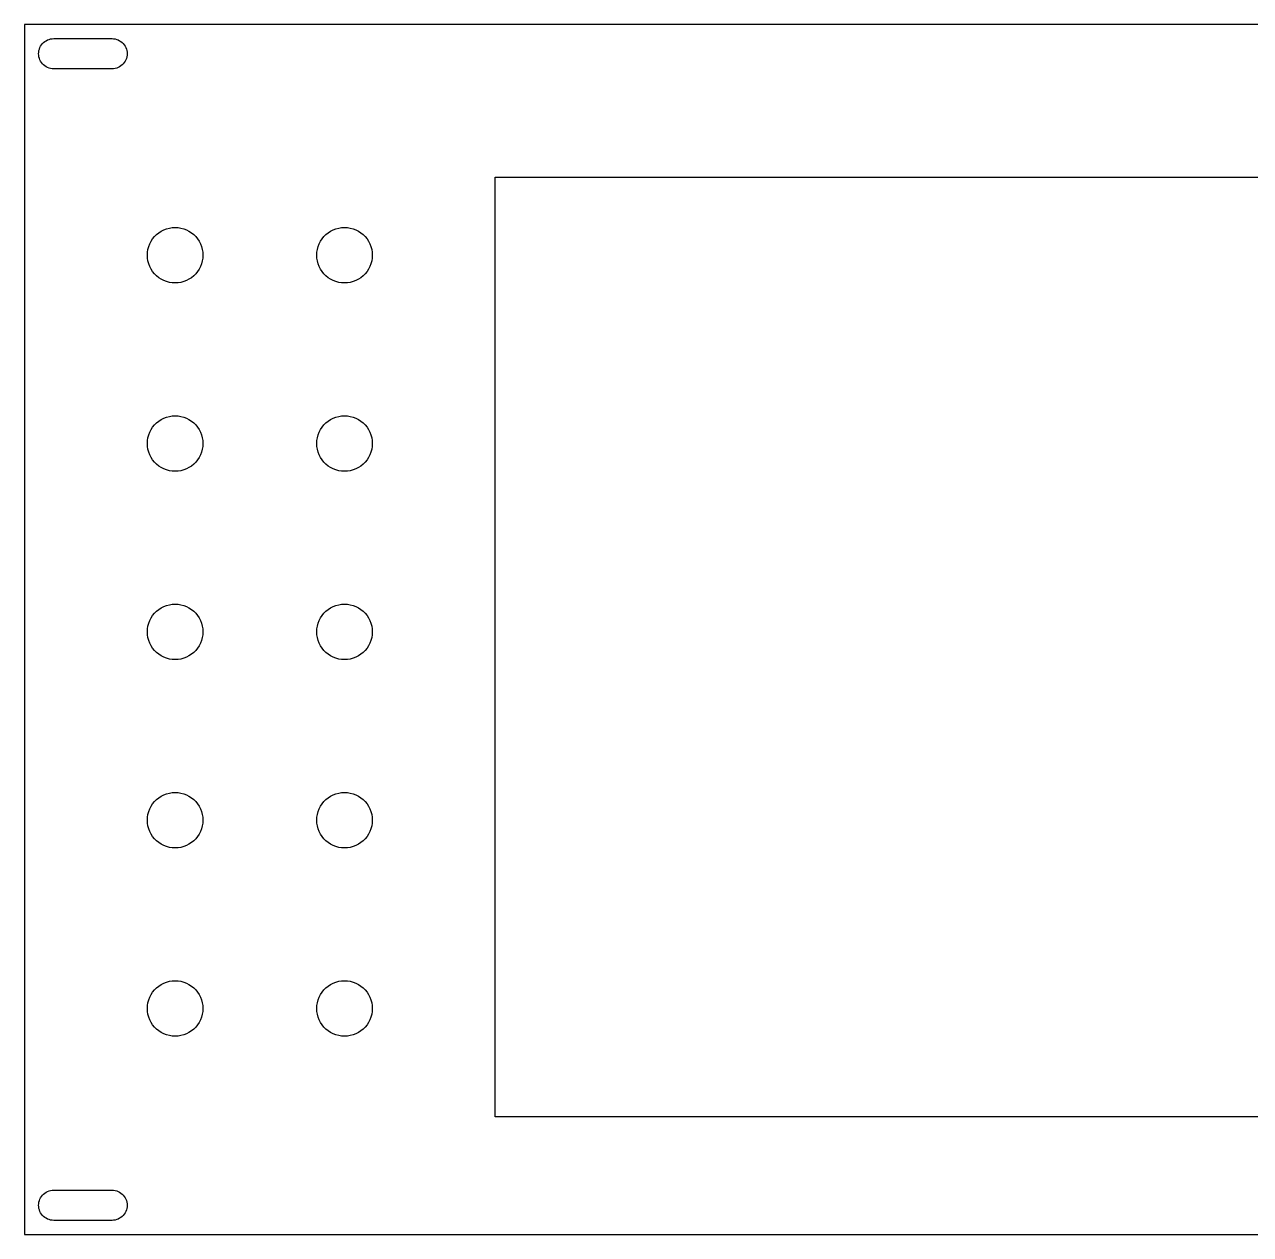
# Model space of a CAD drawing. Header units: metres. Extents: x 0 to 261, y 0 to 128.
# Drawn here: x 0 to 130.3, y 0 to 128.5 of the extents above; entities that cross this region are included whole.
import ezdxf

# ---------------------------------------------------------------- set-up
doc = ezdxf.new("R2010")
doc.units = ezdxf.units.M

msp = doc.modelspace()

# ---------------------------------------------------------------- linework, layer by layer
for p, q in [((260.502, 128.5), (0, 128.5)), ((0, 128.5), (0, 0)), ((1.80557, 126.34), (1.91096, 126.471)), ((1.91096, 126.471), (2.02939, 126.589)), ((2.02939, 126.589), (2.15955, 126.694)), ((2.15955, 126.694), (2.3, 126.786)), ((2.3, 126.786), (2.44922, 126.862)), ((2.44922, 126.862), (2.60558, 126.922)), ((2.60558, 126.922), (2.76733, 126.965)), ((2.76733, 126.965), (2.93275, 126.991)), ((2.93275, 126.991), (3.09999, 127)), ((3.09999, 127), (9.3, 127)), ((9.3, 127), (9.46724, 126.991)), ((9.46724, 126.991), (9.63266, 126.965)), ((9.63266, 126.965), (9.79442, 126.922)), ((9.79442, 126.922), (9.95078, 126.862)), ((9.95078, 126.862), (10.1, 126.786)), ((10.1, 126.786), (10.2404, 126.694)), ((10.2404, 126.694), (10.3706, 126.589)), ((10.3706, 126.589), (10.489, 126.471)), ((10.489, 126.471), (10.5944, 126.34)), ((1.5, 125.4), (1.50876, 125.567)), ((1.50876, 125.233), (1.5, 125.4)), ((1.50876, 125.567), (1.53496, 125.733)), ((1.53496, 125.067), (1.50876, 125.233)), ((1.53496, 125.733), (1.57831, 125.894)), ((1.57831, 124.906), (1.53496, 125.067)), ((1.57831, 125.894), (1.63832, 126.051)), ((1.63832, 126.051), (1.71436, 126.2)), ((1.71436, 126.2), (1.80557, 126.34)), ((10.5944, 126.34), (10.6856, 126.2)), ((10.6856, 126.2), (10.7617, 126.051)), ((10.7617, 126.051), (10.8217, 125.894)), ((10.8217, 125.894), (10.865, 125.733)), ((10.865, 125.067), (10.8217, 124.906)), ((10.865, 125.733), (10.8912, 125.567)), ((10.8912, 125.233), (10.865, 125.067)), ((10.8912, 125.567), (10.9, 125.4)), ((10.9, 125.4), (10.8912, 125.233)), ((1.63832, 124.749), (1.57831, 124.906)), ((1.71436, 124.6), (1.63832, 124.749)), ((1.80557, 124.46), (1.71436, 124.6)), ((1.91096, 124.329), (1.80557, 124.46)), ((2.02939, 124.211), (1.91096, 124.329)), ((2.15955, 124.106), (2.02939, 124.211)), ((2.3, 124.014), (2.15955, 124.106)), ((2.44922, 123.938), (2.3, 124.014)), ((2.60558, 123.878), (2.44922, 123.938)), ((2.76733, 123.835), (2.60558, 123.878)), ((2.93275, 123.809), (2.76733, 123.835)), ((3.09999, 123.8), (2.93275, 123.809)), ((9.3, 123.8), (3.09999, 123.8)), ((9.46724, 123.809), (9.3, 123.8)), ((9.63266, 123.835), (9.46724, 123.809)), ((9.79442, 123.878), (9.63266, 123.835)), ((9.95078, 123.938), (9.79442, 123.878)), ((10.1, 124.014), (9.95078, 123.938)), ((10.2404, 124.106), (10.1, 124.014)), ((10.3706, 124.211), (10.2404, 124.106)), ((10.489, 124.329), (10.3706, 124.211)), ((10.5944, 124.46), (10.489, 124.329)), ((10.6856, 124.6), (10.5944, 124.46)), ((10.7617, 124.749), (10.6856, 124.6)), ((10.8217, 124.906), (10.7617, 124.749)), ((50, 12.5), (50, 112.3)), ((50, 112.3), (210.5, 112.3)), ((14.8001, 106.695), (15.0884, 106.806)), ((15.0884, 106.806), (15.3867, 106.886)), ((15.3867, 106.886), (15.6916, 106.934)), ((15.6916, 106.934), (16, 106.95)), ((16, 106.95), (16.3083, 106.934)), ((16.3083, 106.934), (16.6133, 106.886)), ((16.6133, 106.886), (16.9116, 106.806)), ((16.9116, 106.806), (17.1999, 106.695)), ((32.8001, 106.695), (33.0884, 106.806)), ((33.0884, 106.806), (33.3867, 106.886)), ((33.3867, 106.886), (33.6916, 106.934)), ((33.6916, 106.934), (34, 106.95)), ((34, 106.95), (34.3083, 106.934)), ((34.3083, 106.934), (34.6133, 106.886)), ((34.6133, 106.886), (34.9116, 106.806)), ((34.9116, 106.806), (35.1999, 106.695)), ((13.4452, 105.475), (13.6134, 105.734)), ((13.6134, 105.734), (13.8077, 105.974)), ((13.8077, 105.974), (14.0261, 106.192)), ((14.0261, 106.192), (14.266, 106.387)), ((14.266, 106.387), (14.525, 106.555)), ((14.525, 106.555), (14.8001, 106.695)), ((17.1999, 106.695), (17.475, 106.555)), ((17.475, 106.555), (17.734, 106.387)), ((17.734, 106.387), (17.9739, 106.192)), ((17.9739, 106.192), (18.1923, 105.974)), ((18.1923, 105.974), (18.3866, 105.734)), ((18.3866, 105.734), (18.5548, 105.475)), ((31.4452, 105.475), (31.6134, 105.734)), ((31.6134, 105.734), (31.8077, 105.974)), ((31.8077, 105.974), (32.0261, 106.192)), ((32.0261, 106.192), (32.266, 106.387)), ((32.266, 106.387), (32.525, 106.555)), ((32.525, 106.555), (32.8001, 106.695)), ((35.1999, 106.695), (35.475, 106.555)), ((35.475, 106.555), (35.734, 106.387)), ((35.734, 106.387), (35.9739, 106.192)), ((35.9739, 106.192), (36.1923, 105.974)), ((36.1923, 105.974), (36.3866, 105.734)), ((36.3866, 105.734), (36.5548, 105.475)), ((13.05, 104), (13.0661, 104.308)), ((13.0661, 104.308), (13.1145, 104.613)), ((13.1145, 104.613), (13.1944, 104.912)), ((13.1944, 104.912), (13.305, 105.2)), ((13.305, 105.2), (13.4452, 105.475)), ((18.5548, 105.475), (18.6949, 105.2)), ((18.6949, 105.2), (18.8056, 104.912)), ((18.8056, 104.912), (18.8855, 104.613)), ((18.8855, 104.613), (18.9338, 104.308)), ((18.9338, 104.308), (18.95, 104)), ((31.05, 104), (31.0661, 104.308)), ((31.0661, 104.308), (31.1145, 104.613)), ((31.1145, 104.613), (31.1944, 104.912)), ((31.1944, 104.912), (31.305, 105.2)), ((31.305, 105.2), (31.4452, 105.475)), ((36.5548, 105.475), (36.6949, 105.2)), ((36.6949, 105.2), (36.8056, 104.912)), ((36.8056, 104.912), (36.8855, 104.613)), ((36.8855, 104.613), (36.9338, 104.308)), ((36.9338, 104.308), (36.95, 104)), ((13.0661, 103.692), (13.05, 104)), ((13.1145, 103.387), (13.0661, 103.692)), ((13.1944, 103.088), (13.1145, 103.387)), ((13.305, 102.8), (13.1944, 103.088)), ((18.8056, 103.088), (18.6949, 102.8)), ((18.8855, 103.387), (18.8056, 103.088)), ((18.9338, 103.692), (18.8855, 103.387)), ((18.95, 104), (18.9338, 103.692)), ((31.0661, 103.692), (31.05, 104)), ((31.1145, 103.387), (31.0661, 103.692)), ((31.1944, 103.088), (31.1145, 103.387)), ((31.305, 102.8), (31.1944, 103.088)), ((36.8056, 103.088), (36.6949, 102.8)), ((36.8855, 103.387), (36.8056, 103.088)), ((36.9338, 103.692), (36.8855, 103.387)), ((36.95, 104), (36.9338, 103.692)), ((13.4452, 102.525), (13.305, 102.8)), ((13.6134, 102.266), (13.4452, 102.525)), ((13.8077, 102.026), (13.6134, 102.266)), ((14.0261, 101.808), (13.8077, 102.026)), ((14.266, 101.613), (14.0261, 101.808)), ((14.525, 101.445), (14.266, 101.613)), ((17.734, 101.613), (17.475, 101.445)), ((17.9739, 101.808), (17.734, 101.613)), ((18.1923, 102.026), (17.9739, 101.808)), ((18.3866, 102.266), (18.1923, 102.026)), ((18.5548, 102.525), (18.3866, 102.266)), ((18.6949, 102.8), (18.5548, 102.525)), ((31.4452, 102.525), (31.305, 102.8)), ((31.6134, 102.266), (31.4452, 102.525)), ((31.8077, 102.026), (31.6134, 102.266)), ((32.0261, 101.808), (31.8077, 102.026)), ((32.266, 101.613), (32.0261, 101.808)), ((32.525, 101.445), (32.266, 101.613)), ((35.734, 101.613), (35.475, 101.445)), ((35.9739, 101.808), (35.734, 101.613)), ((36.1923, 102.026), (35.9739, 101.808)), ((36.3866, 102.266), (36.1923, 102.026)), ((36.5548, 102.525), (36.3866, 102.266)), ((36.6949, 102.8), (36.5548, 102.525)), ((14.8001, 101.305), (14.525, 101.445)), ((15.0884, 101.194), (14.8001, 101.305)), ((15.3867, 101.114), (15.0884, 101.194)), ((15.6916, 101.066), (15.3867, 101.114)), ((16, 101.05), (15.6916, 101.066)), ((16.3083, 101.066), (16, 101.05)), ((16.6133, 101.114), (16.3083, 101.066)), ((16.9116, 101.194), (16.6133, 101.114)), ((17.1999, 101.305), (16.9116, 101.194)), ((17.475, 101.445), (17.1999, 101.305)), ((32.8001, 101.305), (32.525, 101.445)), ((33.0884, 101.194), (32.8001, 101.305)), ((33.3867, 101.114), (33.0884, 101.194)), ((33.6916, 101.066), (33.3867, 101.114)), ((34, 101.05), (33.6916, 101.066)), ((34.3083, 101.066), (34, 101.05)), ((34.6133, 101.114), (34.3083, 101.066)), ((34.9116, 101.194), (34.6133, 101.114)), ((35.1999, 101.305), (34.9116, 101.194)), ((35.475, 101.445), (35.1999, 101.305)), ((13.6134, 85.734), (13.8077, 85.9739)), ((13.8077, 85.9739), (14.0261, 86.1923)), ((14.0261, 86.1923), (14.266, 86.3866)), ((14.266, 86.3866), (14.525, 86.5548)), ((14.525, 86.5548), (14.8001, 86.6949)), ((14.8001, 86.6949), (15.0884, 86.8056)), ((15.0884, 86.8056), (15.3867, 86.8855)), ((15.3867, 86.8855), (15.6916, 86.9338)), ((15.6916, 86.9338), (16, 86.95)), ((16, 86.95), (16.3083, 86.9338)), ((16.3083, 86.9338), (16.6133, 86.8855)), ((16.6133, 86.8855), (16.9116, 86.8056)), ((16.9116, 86.8056), (17.1999, 86.6949)), ((17.1999, 86.6949), (17.475, 86.5548)), ((17.475, 86.5548), (17.734, 86.3866)), ((17.734, 86.3866), (17.9739, 86.1923)), ((17.9739, 86.1923), (18.1923, 85.9739)), ((18.1923, 85.9739), (18.3866, 85.734)), ((31.6134, 85.734), (31.8077, 85.9739)), ((31.8077, 85.9739), (32.0261, 86.1923)), ((32.0261, 86.1923), (32.266, 86.3866)), ((32.266, 86.3866), (32.525, 86.5548)), ((32.525, 86.5548), (32.8001, 86.6949)), ((32.8001, 86.6949), (33.0884, 86.8056)), ((33.0884, 86.8056), (33.3867, 86.8855)), ((33.3867, 86.8855), (33.6916, 86.9338)), ((33.6916, 86.9338), (34, 86.95)), ((34, 86.95), (34.3083, 86.9338)), ((34.3083, 86.9338), (34.6133, 86.8855)), ((34.6133, 86.8855), (34.9116, 86.8056)), ((34.9116, 86.8056), (35.1999, 86.6949)), ((35.1999, 86.6949), (35.475, 86.5548)), ((35.475, 86.5548), (35.734, 86.3866)), ((35.734, 86.3866), (35.9739, 86.1923)), ((35.9739, 86.1923), (36.1923, 85.9739)), ((36.1923, 85.9739), (36.3866, 85.734)), ((13.1145, 84.6133), (13.1944, 84.9116)), ((13.1944, 84.9116), (13.305, 85.1999)), ((13.305, 85.1999), (13.4452, 85.475)), ((13.4452, 85.475), (13.6134, 85.734)), ((18.3866, 85.734), (18.5548, 85.475)), ((18.5548, 85.475), (18.6949, 85.1999)), ((18.6949, 85.1999), (18.8056, 84.9116)), ((18.8056, 84.9116), (18.8855, 84.6133)), ((31.1145, 84.6133), (31.1944, 84.9116)), ((31.1944, 84.9116), (31.305, 85.1999)), ((31.305, 85.1999), (31.4452, 85.475)), ((31.4452, 85.475), (31.6134, 85.734)), ((36.3866, 85.734), (36.5548, 85.475)), ((36.5548, 85.475), (36.6949, 85.1999)), ((36.6949, 85.1999), (36.8056, 84.9116)), ((36.8056, 84.9116), (36.8855, 84.6133)), ((13.05, 84), (13.0661, 84.3083)), ((13.0661, 83.6916), (13.05, 84)), ((13.0661, 84.3083), (13.1145, 84.6133)), ((13.1145, 83.3867), (13.0661, 83.6916)), ((13.1944, 83.0884), (13.1145, 83.3867)), ((18.8855, 83.3867), (18.8056, 83.0884)), ((18.8855, 84.6133), (18.9338, 84.3083)), ((18.9338, 83.6916), (18.8855, 83.3867)), ((18.9338, 84.3083), (18.95, 84)), ((18.95, 84), (18.9338, 83.6916)), ((31.05, 84), (31.0661, 84.3083)), ((31.0661, 83.6916), (31.05, 84)), ((31.0661, 84.3083), (31.1145, 84.6133)), ((31.1145, 83.3867), (31.0661, 83.6916)), ((31.1944, 83.0884), (31.1145, 83.3867)), ((36.8855, 83.3867), (36.8056, 83.0884)), ((36.8855, 84.6133), (36.9338, 84.3083)), ((36.9338, 83.6916), (36.8855, 83.3867)), ((36.9338, 84.3083), (36.95, 84)), ((36.95, 84), (36.9338, 83.6916)), ((13.305, 82.8001), (13.1944, 83.0884)), ((13.4452, 82.525), (13.305, 82.8001)), ((13.6134, 82.266), (13.4452, 82.525)), ((13.8077, 82.0261), (13.6134, 82.266)), ((18.3866, 82.266), (18.1923, 82.0261)), ((18.5548, 82.525), (18.3866, 82.266)), ((18.6949, 82.8001), (18.5548, 82.525)), ((18.8056, 83.0884), (18.6949, 82.8001)), ((31.305, 82.8001), (31.1944, 83.0884)), ((31.4452, 82.525), (31.305, 82.8001)), ((31.6134, 82.266), (31.4452, 82.525)), ((31.8077, 82.0261), (31.6134, 82.266)), ((36.3866, 82.266), (36.1923, 82.0261)), ((36.5548, 82.525), (36.3866, 82.266)), ((36.6949, 82.8001), (36.5548, 82.525)), ((36.8056, 83.0884), (36.6949, 82.8001)), ((14.0261, 81.8077), (13.8077, 82.0261)), ((14.266, 81.6134), (14.0261, 81.8077)), ((14.525, 81.4452), (14.266, 81.6134)), ((14.8001, 81.305), (14.525, 81.4452)), ((15.0884, 81.1944), (14.8001, 81.305)), ((15.3867, 81.1145), (15.0884, 81.1944)), ((15.6916, 81.0661), (15.3867, 81.1145)), ((16, 81.05), (15.6916, 81.0661)), ((16.3083, 81.0661), (16, 81.05)), ((16.6133, 81.1145), (16.3083, 81.0661)), ((16.9116, 81.1944), (16.6133, 81.1145)), ((17.1999, 81.305), (16.9116, 81.1944)), ((17.475, 81.4452), (17.1999, 81.305)), ((17.734, 81.6134), (17.475, 81.4452)), ((17.9739, 81.8077), (17.734, 81.6134)), ((18.1923, 82.0261), (17.9739, 81.8077)), ((32.0261, 81.8077), (31.8077, 82.0261)), ((32.266, 81.6134), (32.0261, 81.8077)), ((32.525, 81.4452), (32.266, 81.6134)), ((32.8001, 81.305), (32.525, 81.4452)), ((33.0884, 81.1944), (32.8001, 81.305)), ((33.3867, 81.1145), (33.0884, 81.1944)), ((33.6916, 81.0661), (33.3867, 81.1145)), ((34, 81.05), (33.6916, 81.0661)), ((34.3083, 81.0661), (34, 81.05)), ((34.6133, 81.1145), (34.3083, 81.0661)), ((34.9116, 81.1944), (34.6133, 81.1145)), ((35.1999, 81.305), (34.9116, 81.1944)), ((35.475, 81.4452), (35.1999, 81.305)), ((35.734, 81.6134), (35.475, 81.4452)), ((35.9739, 81.8077), (35.734, 81.6134)), ((36.1923, 82.0261), (35.9739, 81.8077)), ((14.266, 66.3866), (14.525, 66.5548)), ((14.525, 66.5548), (14.8001, 66.6949)), ((14.8001, 66.6949), (15.0884, 66.8056)), ((15.0884, 66.8056), (15.3867, 66.8855)), ((15.3867, 66.8855), (15.6916, 66.9338)), ((15.6916, 66.9338), (16, 66.95)), ((16, 66.95), (16.3083, 66.9338)), ((16.3083, 66.9338), (16.6133, 66.8855)), ((16.6133, 66.8855), (16.9116, 66.8056)), ((16.9116, 66.8056), (17.1999, 66.6949)), ((17.1999, 66.6949), (17.475, 66.5548)), ((17.475, 66.5548), (17.734, 66.3866)), ((32.266, 66.3866), (32.525, 66.5548)), ((32.525, 66.5548), (32.8001, 66.6949)), ((32.8001, 66.6949), (33.0884, 66.8056)), ((33.0884, 66.8056), (33.3867, 66.8855)), ((33.3867, 66.8855), (33.6916, 66.9338)), ((33.6916, 66.9338), (34, 66.95)), ((34, 66.95), (34.3083, 66.9338)), ((34.3083, 66.9338), (34.6133, 66.8855)), ((34.6133, 66.8855), (34.9116, 66.8056)), ((34.9116, 66.8056), (35.1999, 66.6949)), ((35.1999, 66.6949), (35.475, 66.5548)), ((35.475, 66.5548), (35.734, 66.3866)), ((13.1944, 64.9116), (13.305, 65.1999)), ((13.305, 65.1999), (13.4452, 65.475)), ((13.4452, 65.475), (13.6134, 65.734)), ((13.6134, 65.734), (13.8077, 65.9739)), ((13.8077, 65.9739), (14.0261, 66.1923)), ((14.0261, 66.1923), (14.266, 66.3866)), ((17.734, 66.3866), (17.9739, 66.1923)), ((17.9739, 66.1923), (18.1923, 65.9739)), ((18.1923, 65.9739), (18.3866, 65.734)), ((18.3866, 65.734), (18.5548, 65.475)), ((18.5548, 65.475), (18.6949, 65.1999)), ((18.6949, 65.1999), (18.8056, 64.9116)), ((31.1944, 64.9116), (31.305, 65.1999)), ((31.305, 65.1999), (31.4452, 65.475)), ((31.4452, 65.475), (31.6134, 65.734)), ((31.6134, 65.734), (31.8077, 65.9739)), ((31.8077, 65.9739), (32.0261, 66.1923)), ((32.0261, 66.1923), (32.266, 66.3866)), ((35.734, 66.3866), (35.9739, 66.1923)), ((35.9739, 66.1923), (36.1923, 65.9739)), ((36.1923, 65.9739), (36.3866, 65.734)), ((36.3866, 65.734), (36.5548, 65.475)), ((36.5548, 65.475), (36.6949, 65.1999)), ((36.6949, 65.1999), (36.8056, 64.9116)), ((13.05, 64), (13.0661, 64.3083)), ((13.0661, 63.6916), (13.05, 64)), ((13.0661, 64.3083), (13.1145, 64.6133)), ((13.1145, 64.6133), (13.1944, 64.9116)), ((18.8056, 64.9116), (18.8855, 64.6133)), ((18.8855, 64.6133), (18.9338, 64.3083)), ((18.9338, 64.3083), (18.95, 64)), ((18.95, 64), (18.9338, 63.6916)), ((31.05, 64), (31.0661, 64.3083)), ((31.0661, 63.6916), (31.05, 64)), ((31.0661, 64.3083), (31.1145, 64.6133)), ((31.1145, 64.6133), (31.1944, 64.9116)), ((36.8056, 64.9116), (36.8855, 64.6133)), ((36.8855, 64.6133), (36.9338, 64.3083)), ((36.9338, 64.3083), (36.95, 64)), ((36.95, 64), (36.9338, 63.6916)), ((13.1145, 63.3867), (13.0661, 63.6916)), ((13.1944, 63.0884), (13.1145, 63.3867)), ((13.305, 62.8001), (13.1944, 63.0884)), ((13.4452, 62.525), (13.305, 62.8001)), ((13.6134, 62.266), (13.4452, 62.525)), ((18.5548, 62.525), (18.3866, 62.266)), ((18.6949, 62.8001), (18.5548, 62.525)), ((18.8056, 63.0884), (18.6949, 62.8001)), ((18.8855, 63.3867), (18.8056, 63.0884)), ((18.9338, 63.6916), (18.8855, 63.3867)), ((31.1145, 63.3867), (31.0661, 63.6916)), ((31.1944, 63.0884), (31.1145, 63.3867)), ((31.305, 62.8001), (31.1944, 63.0884)), ((31.4452, 62.525), (31.305, 62.8001)), ((31.6134, 62.266), (31.4452, 62.525)), ((36.5548, 62.525), (36.3866, 62.266)), ((36.6949, 62.8001), (36.5548, 62.525)), ((36.8056, 63.0884), (36.6949, 62.8001)), ((36.8855, 63.3867), (36.8056, 63.0884)), ((36.9338, 63.6916), (36.8855, 63.3867)), ((13.8077, 62.0261), (13.6134, 62.266)), ((14.0261, 61.8077), (13.8077, 62.0261)), ((14.266, 61.6134), (14.0261, 61.8077)), ((14.525, 61.4452), (14.266, 61.6134)), ((14.8001, 61.305), (14.525, 61.4452)), ((15.0884, 61.1944), (14.8001, 61.305)), ((17.1999, 61.305), (16.9116, 61.1944)), ((17.475, 61.4452), (17.1999, 61.305)), ((17.734, 61.6134), (17.475, 61.4452)), ((17.9739, 61.8077), (17.734, 61.6134)), ((18.1923, 62.0261), (17.9739, 61.8077)), ((18.3866, 62.266), (18.1923, 62.0261)), ((31.8077, 62.0261), (31.6134, 62.266)), ((32.0261, 61.8077), (31.8077, 62.0261)), ((32.266, 61.6134), (32.0261, 61.8077)), ((32.525, 61.4452), (32.266, 61.6134)), ((32.8001, 61.305), (32.525, 61.4452)), ((33.0884, 61.1944), (32.8001, 61.305)), ((35.1999, 61.305), (34.9116, 61.1944)), ((35.475, 61.4452), (35.1999, 61.305)), ((35.734, 61.6134), (35.475, 61.4452)), ((35.9739, 61.8077), (35.734, 61.6134)), ((36.1923, 62.0261), (35.9739, 61.8077)), ((36.3866, 62.266), (36.1923, 62.0261)), ((15.3867, 61.1145), (15.0884, 61.1944)), ((15.6916, 61.0661), (15.3867, 61.1145)), ((16, 61.05), (15.6916, 61.0661)), ((16.3083, 61.0661), (16, 61.05)), ((16.6133, 61.1145), (16.3083, 61.0661)), ((16.9116, 61.1944), (16.6133, 61.1145)), ((33.3867, 61.1145), (33.0884, 61.1944)), ((33.6916, 61.0661), (33.3867, 61.1145)), ((34, 61.05), (33.6916, 61.0661)), ((34.3083, 61.0661), (34, 61.05)), ((34.6133, 61.1145), (34.3083, 61.0661)), ((34.9116, 61.1944), (34.6133, 61.1145)), ((15.3867, 46.8855), (15.6916, 46.9338)), ((15.6916, 46.9338), (16, 46.95)), ((16, 46.95), (16.3083, 46.9338)), ((16.3083, 46.9338), (16.6133, 46.8855)), ((33.3867, 46.8855), (33.6916, 46.9338)), ((33.6916, 46.9338), (34, 46.95)), ((34, 46.95), (34.3083, 46.9338)), ((34.3083, 46.9338), (34.6133, 46.8855)), ((13.4452, 45.475), (13.6134, 45.734)), ((13.6134, 45.734), (13.8077, 45.9739)), ((13.8077, 45.9739), (14.0261, 46.1923)), ((14.0261, 46.1923), (14.266, 46.3866)), ((14.266, 46.3866), (14.525, 46.5548)), ((14.525, 46.5548), (14.8001, 46.6949)), ((14.8001, 46.6949), (15.0884, 46.8056)), ((15.0884, 46.8056), (15.3867, 46.8855)), ((16.6133, 46.8855), (16.9116, 46.8056)), ((16.9116, 46.8056), (17.1999, 46.6949)), ((17.1999, 46.6949), (17.475, 46.5548)), ((17.475, 46.5548), (17.734, 46.3866)), ((17.734, 46.3866), (17.9739, 46.1923)), ((17.9739, 46.1923), (18.1923, 45.9739)), ((18.1923, 45.9739), (18.3866, 45.734)), ((18.3866, 45.734), (18.5548, 45.475)), ((31.4452, 45.475), (31.6134, 45.734)), ((31.6134, 45.734), (31.8077, 45.9739)), ((31.8077, 45.9739), (32.0261, 46.1923)), ((32.0261, 46.1923), (32.266, 46.3866)), ((32.266, 46.3866), (32.525, 46.5548)), ((32.525, 46.5548), (32.8001, 46.6949)), ((32.8001, 46.6949), (33.0884, 46.8056)), ((33.0884, 46.8056), (33.3867, 46.8855)), ((34.6133, 46.8855), (34.9116, 46.8056)), ((34.9116, 46.8056), (35.1999, 46.6949)), ((35.1999, 46.6949), (35.475, 46.5548)), ((35.475, 46.5548), (35.734, 46.3866)), ((35.734, 46.3866), (35.9739, 46.1923)), ((35.9739, 46.1923), (36.1923, 45.9739)), ((36.1923, 45.9739), (36.3866, 45.734)), ((36.3866, 45.734), (36.5548, 45.475)), ((13.05, 44), (13.0661, 44.3083)), ((13.0661, 44.3083), (13.1145, 44.6133)), ((13.1145, 44.6133), (13.1944, 44.9116)), ((13.1944, 44.9116), (13.305, 45.1999)), ((13.305, 45.1999), (13.4452, 45.475)), ((18.5548, 45.475), (18.6949, 45.1999)), ((18.6949, 45.1999), (18.8056, 44.9116)), ((18.8056, 44.9116), (18.8855, 44.6133)), ((18.8855, 44.6133), (18.9338, 44.3083)), ((18.9338, 44.3083), (18.95, 44)), ((31.05, 44), (31.0661, 44.3083)), ((31.0661, 44.3083), (31.1145, 44.6133)), ((31.1145, 44.6133), (31.1944, 44.9116)), ((31.1944, 44.9116), (31.305, 45.1999)), ((31.305, 45.1999), (31.4452, 45.475)), ((36.5548, 45.475), (36.6949, 45.1999)), ((36.6949, 45.1999), (36.8056, 44.9116)), ((36.8056, 44.9116), (36.8855, 44.6133)), ((36.8855, 44.6133), (36.9338, 44.3083)), ((36.9338, 44.3083), (36.95, 44)), ((13.0661, 43.6916), (13.05, 44)), ((13.1145, 43.3867), (13.0661, 43.6916)), ((13.1944, 43.0884), (13.1145, 43.3867)), ((13.305, 42.8001), (13.1944, 43.0884)), ((18.8056, 43.0884), (18.6949, 42.8001)), ((18.8855, 43.3867), (18.8056, 43.0884)), ((18.9338, 43.6916), (18.8855, 43.3867)), ((18.95, 44), (18.9338, 43.6916)), ((31.0661, 43.6916), (31.05, 44)), ((31.1145, 43.3867), (31.0661, 43.6916)), ((31.1944, 43.0884), (31.1145, 43.3867)), ((31.305, 42.8001), (31.1944, 43.0884)), ((36.8056, 43.0884), (36.6949, 42.8001)), ((36.8855, 43.3867), (36.8056, 43.0884)), ((36.9338, 43.6916), (36.8855, 43.3867)), ((36.95, 44), (36.9338, 43.6916)), ((13.4452, 42.525), (13.305, 42.8001)), ((13.6134, 42.266), (13.4452, 42.525)), ((13.8077, 42.0261), (13.6134, 42.266)), ((14.0261, 41.8077), (13.8077, 42.0261)), ((14.266, 41.6134), (14.0261, 41.8077)), ((17.9739, 41.8077), (17.734, 41.6134)), ((18.1923, 42.0261), (17.9739, 41.8077)), ((18.3866, 42.266), (18.1923, 42.0261)), ((18.5548, 42.525), (18.3866, 42.266)), ((18.6949, 42.8001), (18.5548, 42.525)), ((31.4452, 42.525), (31.305, 42.8001)), ((31.6134, 42.266), (31.4452, 42.525)), ((31.8077, 42.0261), (31.6134, 42.266)), ((32.0261, 41.8077), (31.8077, 42.0261)), ((32.266, 41.6134), (32.0261, 41.8077)), ((35.9739, 41.8077), (35.734, 41.6134)), ((36.1923, 42.0261), (35.9739, 41.8077)), ((36.3866, 42.266), (36.1923, 42.0261)), ((36.5548, 42.525), (36.3866, 42.266)), ((36.6949, 42.8001), (36.5548, 42.525)), ((14.525, 41.4452), (14.266, 41.6134)), ((14.8001, 41.305), (14.525, 41.4452)), ((15.0884, 41.1944), (14.8001, 41.305)), ((15.3867, 41.1145), (15.0884, 41.1944)), ((15.6916, 41.0661), (15.3867, 41.1145)), ((16, 41.05), (15.6916, 41.0661)), ((16.3083, 41.0661), (16, 41.05)), ((16.6133, 41.1145), (16.3083, 41.0661)), ((16.9116, 41.1944), (16.6133, 41.1145)), ((17.1999, 41.305), (16.9116, 41.1944)), ((17.475, 41.4452), (17.1999, 41.305)), ((17.734, 41.6134), (17.475, 41.4452)), ((32.525, 41.4452), (32.266, 41.6134)), ((32.8001, 41.305), (32.525, 41.4452)), ((33.0884, 41.1944), (32.8001, 41.305)), ((33.3867, 41.1145), (33.0884, 41.1944)), ((33.6916, 41.0661), (33.3867, 41.1145)), ((34, 41.05), (33.6916, 41.0661)), ((34.3083, 41.0661), (34, 41.05)), ((34.6133, 41.1145), (34.3083, 41.0661)), ((34.9116, 41.1944), (34.6133, 41.1145)), ((35.1999, 41.305), (34.9116, 41.1944)), ((35.475, 41.4452), (35.1999, 41.305)), ((35.734, 41.6134), (35.475, 41.4452)), ((13.8077, 25.9739), (14.0261, 26.1923)), ((14.0261, 26.1923), (14.266, 26.3866)), ((14.266, 26.3866), (14.525, 26.5548)), ((14.525, 26.5548), (14.8001, 26.6949)), ((14.8001, 26.6949), (15.0884, 26.8056)), ((15.0884, 26.8056), (15.3867, 26.8855)), ((15.3867, 26.8855), (15.6916, 26.9338)), ((15.6916, 26.9338), (16, 26.95)), ((16, 26.95), (16.3083, 26.9338)), ((16.3083, 26.9338), (16.6133, 26.8855)), ((16.6133, 26.8855), (16.9116, 26.8056)), ((16.9116, 26.8056), (17.1999, 26.6949)), ((17.1999, 26.6949), (17.475, 26.5548)), ((17.475, 26.5548), (17.734, 26.3866)), ((17.734, 26.3866), (17.9739, 26.1923)), ((17.9739, 26.1923), (18.1923, 25.9739)), ((31.8077, 25.9739), (32.0261, 26.1923)), ((32.0261, 26.1923), (32.266, 26.3866)), ((32.266, 26.3866), (32.525, 26.5548)), ((32.525, 26.5548), (32.8001, 26.6949)), ((32.8001, 26.6949), (33.0884, 26.8056)), ((33.0884, 26.8056), (33.3867, 26.8855)), ((33.3867, 26.8855), (33.6916, 26.9338)), ((33.6916, 26.9338), (34, 26.95)), ((34, 26.95), (34.3083, 26.9338)), ((34.3083, 26.9338), (34.6133, 26.8855)), ((34.6133, 26.8855), (34.9116, 26.8056)), ((34.9116, 26.8056), (35.1999, 26.6949)), ((35.1999, 26.6949), (35.475, 26.5548)), ((35.475, 26.5548), (35.734, 26.3866)), ((35.734, 26.3866), (35.9739, 26.1923)), ((35.9739, 26.1923), (36.1923, 25.9739)), ((13.1145, 24.6133), (13.1944, 24.9116)), ((13.1944, 24.9116), (13.305, 25.1999)), ((13.305, 25.1999), (13.4452, 25.475)), ((13.4452, 25.475), (13.6134, 25.734)), ((13.6134, 25.734), (13.8077, 25.9739)), ((18.1923, 25.9739), (18.3866, 25.734)), ((18.3866, 25.734), (18.5548, 25.475)), ((18.5548, 25.475), (18.6949, 25.1999)), ((18.6949, 25.1999), (18.8056, 24.9116)), ((18.8056, 24.9116), (18.8855, 24.6133)), ((31.1145, 24.6133), (31.1944, 24.9116)), ((31.1944, 24.9116), (31.305, 25.1999)), ((31.305, 25.1999), (31.4452, 25.475)), ((31.4452, 25.475), (31.6134, 25.734)), ((31.6134, 25.734), (31.8077, 25.9739)), ((36.1923, 25.9739), (36.3866, 25.734)), ((36.3866, 25.734), (36.5548, 25.475)), ((36.5548, 25.475), (36.6949, 25.1999)), ((36.6949, 25.1999), (36.8056, 24.9116)), ((36.8056, 24.9116), (36.8855, 24.6133)), ((13.05, 24), (13.0661, 24.3083)), ((13.0661, 23.6916), (13.05, 24)), ((13.0661, 24.3083), (13.1145, 24.6133)), ((13.1145, 23.3867), (13.0661, 23.6916)), ((18.8855, 24.6133), (18.9338, 24.3083)), ((18.9338, 23.6916), (18.8855, 23.3867)), ((18.9338, 24.3083), (18.95, 24)), ((18.95, 24), (18.9338, 23.6916)), ((31.05, 24), (31.0661, 24.3083)), ((31.0661, 23.6916), (31.05, 24)), ((31.0661, 24.3083), (31.1145, 24.6133)), ((31.1145, 23.3867), (31.0661, 23.6916)), ((36.8855, 24.6133), (36.9338, 24.3083)), ((36.9338, 23.6916), (36.8855, 23.3867)), ((36.9338, 24.3083), (36.95, 24)), ((36.95, 24), (36.9338, 23.6916)), ((13.1944, 23.0884), (13.1145, 23.3867)), ((13.305, 22.8001), (13.1944, 23.0884)), ((13.4452, 22.525), (13.305, 22.8001)), ((13.6134, 22.266), (13.4452, 22.525)), ((13.8077, 22.0261), (13.6134, 22.266)), ((18.3866, 22.266), (18.1923, 22.0261)), ((18.5548, 22.525), (18.3866, 22.266)), ((18.6949, 22.8001), (18.5548, 22.525)), ((18.8056, 23.0884), (18.6949, 22.8001)), ((18.8855, 23.3867), (18.8056, 23.0884)), ((31.1944, 23.0884), (31.1145, 23.3867)), ((31.305, 22.8001), (31.1944, 23.0884)), ((31.4452, 22.525), (31.305, 22.8001)), ((31.6134, 22.266), (31.4452, 22.525)), ((31.8077, 22.0261), (31.6134, 22.266)), ((36.3866, 22.266), (36.1923, 22.0261)), ((36.5548, 22.525), (36.3866, 22.266)), ((36.6949, 22.8001), (36.5548, 22.525)), ((36.8056, 23.0884), (36.6949, 22.8001)), ((36.8855, 23.3867), (36.8056, 23.0884)), ((14.0261, 21.8077), (13.8077, 22.0261)), ((14.266, 21.6134), (14.0261, 21.8077)), ((14.525, 21.4452), (14.266, 21.6134)), ((14.8001, 21.305), (14.525, 21.4452)), ((15.0884, 21.1944), (14.8001, 21.305)), ((15.3867, 21.1145), (15.0884, 21.1944)), ((15.6916, 21.0661), (15.3867, 21.1145)), ((16, 21.05), (15.6916, 21.0661)), ((16.3083, 21.0661), (16, 21.05)), ((16.6133, 21.1145), (16.3083, 21.0661)), ((16.9116, 21.1944), (16.6133, 21.1145)), ((17.1999, 21.305), (16.9116, 21.1944)), ((17.475, 21.4452), (17.1999, 21.305)), ((17.734, 21.6134), (17.475, 21.4452)), ((17.9739, 21.8077), (17.734, 21.6134)), ((18.1923, 22.0261), (17.9739, 21.8077)), ((32.0261, 21.8077), (31.8077, 22.0261)), ((32.266, 21.6134), (32.0261, 21.8077)), ((32.525, 21.4452), (32.266, 21.6134)), ((32.8001, 21.305), (32.525, 21.4452)), ((33.0884, 21.1944), (32.8001, 21.305)), ((33.3867, 21.1145), (33.0884, 21.1944)), ((33.6916, 21.0661), (33.3867, 21.1145)), ((34, 21.05), (33.6916, 21.0661)), ((34.3083, 21.0661), (34, 21.05)), ((34.6133, 21.1145), (34.3083, 21.0661)), ((34.9116, 21.1944), (34.6133, 21.1145)), ((35.1999, 21.305), (34.9116, 21.1944)), ((35.475, 21.4452), (35.1999, 21.305)), ((35.734, 21.6134), (35.475, 21.4452)), ((35.9739, 21.8077), (35.734, 21.6134)), ((36.1923, 22.0261), (35.9739, 21.8077)), ((210.5, 12.5), (50, 12.5)), ((1.71436, 3.90001), (1.80557, 4.04047)), ((1.80557, 4.04047), (1.91096, 4.17062)), ((1.91096, 4.17062), (2.02939, 4.28903)), ((2.02939, 4.28903), (2.15955, 4.39444)), ((2.15955, 4.39444), (2.3, 4.48564)), ((2.3, 4.48564), (2.44922, 4.56168)), ((2.44922, 4.56168), (2.60558, 4.6217)), ((2.60558, 4.6217), (2.76733, 4.66504)), ((2.76733, 4.66504), (2.93275, 4.69124)), ((2.93275, 4.69124), (3.09999, 4.70001)), ((3.09999, 4.70001), (9.3, 4.70001)), ((9.3, 4.70001), (9.46724, 4.69124)), ((9.46724, 4.69124), (9.63266, 4.66504)), ((9.63266, 4.66504), (9.79442, 4.6217)), ((9.79442, 4.6217), (9.95078, 4.56168)), ((9.95078, 4.56168), (10.1, 4.48564)), ((10.1, 4.48564), (10.2404, 4.39444)), ((10.2404, 4.39444), (10.3706, 4.28903)), ((10.3706, 4.28903), (10.489, 4.17062)), ((10.489, 4.17062), (10.5944, 4.04047)), ((10.5944, 4.04047), (10.6856, 3.90001)), ((1.5, 3.10001), (1.50876, 3.26726)), ((1.50876, 2.93275), (1.5, 3.10001)), ((1.50876, 3.26726), (1.53496, 3.43266)), ((1.53496, 2.76735), (1.50876, 2.93275)), ((1.53496, 3.43266), (1.57831, 3.59444)), ((1.57831, 2.60558), (1.53496, 2.76735)), ((1.57831, 3.59444), (1.63832, 3.75079)), ((1.63832, 2.44923), (1.57831, 2.60558)), ((1.63832, 3.75079), (1.71436, 3.90001)), ((10.6856, 3.90001), (10.7617, 3.75079)), ((10.7617, 3.75079), (10.8217, 3.59444)), ((10.8217, 2.60558), (10.7617, 2.44923)), ((10.8217, 3.59444), (10.865, 3.43266)), ((10.865, 2.76735), (10.8217, 2.60558)), ((10.865, 3.43266), (10.8912, 3.26726)), ((10.8912, 2.93275), (10.865, 2.76735)), ((10.8912, 3.26726), (10.9, 3.10001)), ((10.9, 3.10001), (10.8912, 2.93275)), ((1.71436, 2.3), (1.63832, 2.44923)), ((1.80557, 2.15955), (1.71436, 2.3)), ((1.91096, 2.0294), (1.80557, 2.15955)), ((2.02939, 1.91098), (1.91096, 2.0294)), ((2.15955, 1.80559), (2.02939, 1.91098)), ((2.3, 1.71437), (2.15955, 1.80559)), ((2.44922, 1.63834), (2.3, 1.71437)), ((2.60558, 1.57832), (2.44922, 1.63834)), ((2.76733, 1.53497), (2.60558, 1.57832)), ((2.93275, 1.50877), (2.76733, 1.53497)), ((3.09999, 1.5), (2.93275, 1.50877)), ((9.3, 1.5), (3.09999, 1.5)), ((9.46724, 1.50877), (9.3, 1.5)), ((9.63266, 1.53497), (9.46724, 1.50877)), ((9.79442, 1.57832), (9.63266, 1.53497)), ((9.95078, 1.63834), (9.79442, 1.57832)), ((10.1, 1.71437), (9.95078, 1.63834)), ((10.2404, 1.80559), (10.1, 1.71437)), ((10.3706, 1.91098), (10.2404, 1.80559)), ((10.489, 2.0294), (10.3706, 1.91098)), ((10.5944, 2.15955), (10.489, 2.0294)), ((10.6856, 2.3), (10.5944, 2.15955)), ((10.7617, 2.44923), (10.6856, 2.3)), ((0, 0), (260.502, 0))]:
    msp.add_line(p, q)

doc.saveas('drawing.dxf')
